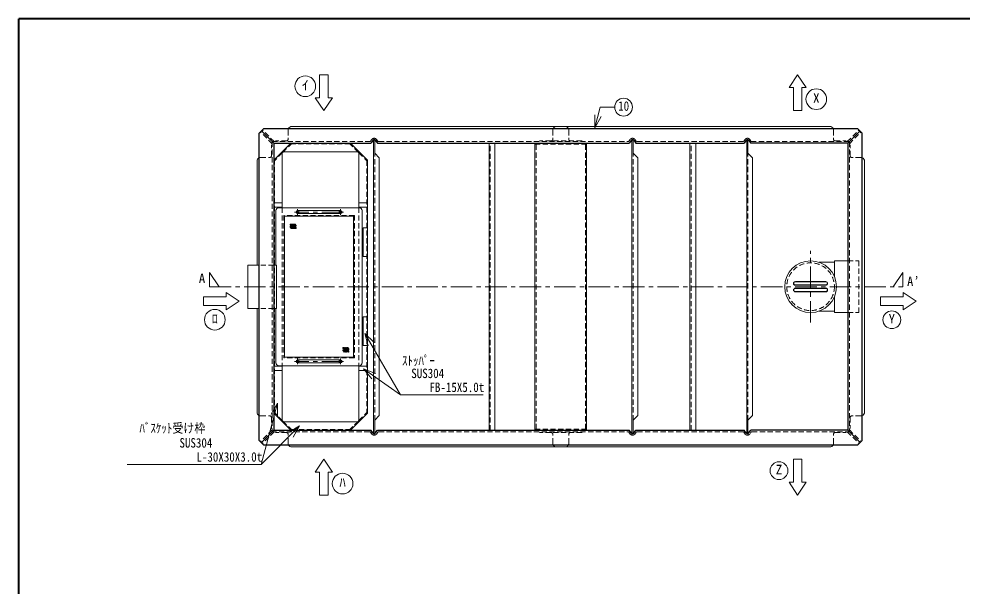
# Model space of a CAD drawing. Units: millimetres at full size, sheet at 1:15; details may follow other scales. Extents: x -3100 to 2975, y -2083 to 2132.
# Drawn here: x -3100 to 185, y 157 to 2132 of the extents above; entities that cross this region are included whole.
import ezdxf
from ezdxf.enums import TextEntityAlignment as Align

# ---------------------------------------------------------------- set-up
doc = ezdxf.new("R2010")
doc.units = ezdxf.units.MM
doc.header["$LTSCALE"] = 15
doc.linetypes.add('CHAIN1', pattern=[8, 5, -1, 1, -1])
doc.linetypes.add('DASHED1', pattern=[1.8, 1.2, -0.6])
doc.layers.add('0-0____1', color=7, linetype='Continuous', lineweight=18)
doc.layers.add('0-4____5', color=7, linetype='Continuous', lineweight=18)
doc.layers.add('0-1____2', color=7, linetype='Continuous')
doc.layers.add('0-E_寸法', color=7, linetype='Continuous')
doc.styles.add('ＭＳ ゴシック', font='')
doc.styles.get('ＭＳ ゴシック').set_extended_font_data('MS Gothic')

msp = doc.modelspace()

# ---------------------------------------------------------------- linework, layer by layer
at = {"layer": '0-0____1', "color": 1, "lineweight": 40}
for p in [(-3099.94, -2082.52), (2975.06, 2132.48)]:
    msp.add_line(p, (-3099.94, 2132.48), dxfattribs=at)
at = {"layer": '0-0____1', "color": 4, "lineweight": 9}
for p, q in [((-2052.44, 1937.98), (-2052.44, 1857.98)), ((-2022.44, 1937.98), (-2052.44, 1937.98)), ((-2022.44, 1937.98), (-2022.44, 1857.98)), ((-417.44, 1892.98), (-402.44, 1892.98)), ((-402.44, 1812.98), (-402.44, 1892.98)), ((-372.44, 1892.98), (-357.44, 1892.98)), ((-372.44, 1812.98), (-372.44, 1892.98)), ((-2052.44, 1857.98), (-2067.44, 1857.98)), ((-2007.44, 1857.98), (-2022.44, 1857.98)), ((-402.44, 1812.98), (-372.44, 1812.98)), ((-1227.44, 1757.98), (-2149.44, 1757.98)), ((-275.44, 1757.98), (-1197.44, 1757.98)), ((-2270.44, 1275.48), (-2270.44, 1636.98)), ((-154.44, 762.98), (-154.44, 1636.98)), ((-395.44, 1217.98), (-289.44, 1217.98)), ((-395.44, 1204.98), (-289.44, 1204.98)), ((-395.44, 1194.98), (-289.44, 1194.98)), ((-2457.44, 1164.98), (-2377.44, 1164.98)), ((-2377.44, 1179.98), (-2377.44, 1164.98)), ((-395.44, 1181.98), (-289.44, 1181.98)), ((-99.44, 1164.98), (-99.44, 1134.98)), ((-99.44, 1164.98), (-19.44, 1164.98)), ((-19.44, 1179.98), (-19.44, 1164.98)), ((-2377.44, 1134.98), (-2377.44, 1119.98)), ((-2270.44, 1124.48), (-2270.44, 762.98)), ((-99.44, 1134.98), (-19.44, 1134.98)), ((-19.44, 1134.98), (-19.44, 1119.98)), ((-1227.44, 641.98), (-2149.44, 641.98)), ((-275.44, 641.98), (-1197.44, 641.98)), ((-372.44, 599.48), (-372.44, 519.48)), ((-2067.44, 554.48), (-2052.44, 554.48)), ((-2052.44, 474.48), (-2052.44, 554.48)), ((-2022.44, 554.48), (-2007.44, 554.48)), ((-2022.44, 474.48), (-2022.44, 554.48)), ((-402.44, 519.48), (-417.44, 519.48)), ((-357.44, 519.48), (-372.44, 519.48)), ((-2052.44, 474.48), (-2022.44, 474.48))]:
    msp.add_line(p, q, dxfattribs=at)
at = {"layer": '0-0____1'}
for p, q in [((-1093.97, 1753.28), (-1074.72, 1825.13)), ((-1074.72, 1825.13), (-1024.78, 1825.13)), ((-1093.97, 1753.28), (-1093.97, 1798.28)), ((-1093.97, 1753.28), (-1071.47, 1792.25)), ((-1197.44, 1757.98), (-1227.44, 1757.98)), ((-1864.44, 1709.98), (-1860.44, 1709.98)), ((-1864.44, 689.98), (-1864.44, 1709.98)), ((-1860.44, 1664.98), (-1860.44, 1709.98)), ((-964.44, 1709.98), (-960.44, 1709.98)), ((-964.44, 689.98), (-964.44, 1709.98)), ((-960.44, 1664.98), (-960.44, 1709.98)), ((-564.44, 1709.98), (-560.44, 1709.98)), ((-564.44, 689.98), (-564.44, 1709.98)), ((-560.44, 1664.98), (-560.44, 1709.98)), ((-2152.44, 1699.98), (-2212.44, 1639.98)), ((-1945.44, 1699.98), (-1885.44, 1639.98)), ((-1462.44, 699.98), (-1462.44, 1699.98)), ((-1442.44, 699.98), (-1442.44, 1699.98)), ((-1302.44, 699.98), (-1302.44, 1699.98)), ((-1122.44, 699.98), (-1122.44, 1699.98)), ((-762.44, 699.98), (-762.44, 1699.98)), ((-742.44, 699.98), (-742.44, 1699.98)), ((-2182.44, 1665.74), (-2178.2, 1669.98)), ((-2182.44, 1665.74), (-2182.44, 1474.98)), ((-2178.2, 1669.98), (-1919.68, 1669.98)), ((-1919.68, 1669.98), (-1915.44, 1665.74)), ((-1915.44, 1665.74), (-1915.44, 1474.98)), ((-1860.44, 1664.98), (-1844.44, 1648.98)), ((-1844.44, 750.98), (-1844.44, 1648.98)), ((-960.44, 1664.98), (-944.44, 1648.98)), ((-944.44, 750.98), (-944.44, 1648.98)), ((-560.44, 1664.98), (-544.44, 1648.98)), ((-544.44, 750.98), (-544.44, 1648.98)), ((-1885.44, 1639.98), (-1885.44, 759.98)), ((-2212.44, 1491.98), (-2182.44, 1491.98)), ((-1915.44, 1491.98), (-1885.44, 1491.98)), ((-2212.44, 1476.98), (-2182.44, 1476.98)), ((-2204.44, 1464.98), (-2204.44, 1275.48)), ((-1915.44, 1476.98), (-1885.44, 1476.98)), ((-1904.44, 1464.98), (-1904.44, 934.98)), ((-2174.44, 1444.98), (-2174.44, 954.98)), ((-1934.44, 1444.98), (-1934.44, 954.98)), ((-1900.44, 1404.98), (-1885.44, 1404.98)), ((-312.86, 1284.98), (-259.44, 1284.98)), ((-2262.44, 1275.48), (-2302.44, 1275.48)), ((-2302.44, 1124.48), (-2302.44, 1275.48)), ((-2202.44, 1275.48), (-2212.44, 1275.48)), ((-395.44, 1216.98), (-289.44, 1216.98)), ((-395.44, 1205.98), (-289.44, 1205.98)), ((-395.44, 1193.98), (-289.44, 1193.98)), ((-395.44, 1182.98), (-289.44, 1182.98)), ((-259.44, 1109.98), (-259.44, 1165.18)), ((-2262.44, 1124.48), (-2302.44, 1124.48)), ((-2204.44, 1124.48), (-2204.44, 934.98)), ((-1900.44, 1094.98), (-1885.44, 1094.98)), ((-312.86, 1114.98), (-259.44, 1114.98)), ((-259.44, 1109.98), (-212.44, 1109.98)), ((-1894.5, 1037.61), (-1862.68, 1005.79)), ((-1894.5, 1037.61), (-1882.85, 994.14)), ((-2212.44, 922.98), (-2182.44, 922.98)), ((-2182.44, 924.98), (-2182.44, 734.23)), ((-1915.44, 924.98), (-1915.44, 734.23)), ((-1915.44, 922.98), (-1885.44, 922.98)), ((-2212.44, 907.98), (-2182.44, 907.98)), ((-1915.44, 907.98), (-1885.44, 907.98)), ((-1899.54, 913.52), (-1857.26, 898.13)), ((-1899.54, 913.52), (-1870.62, 879.05)), ((-1899.54, 913.52), (-1770.82, 823.39)), ((-2199.19, 794.58), (-2256.45, 580.89)), ((-2199.19, 794.58), (-2221.69, 755.61)), ((-2199.19, 794.58), (-2199.19, 749.58)), ((-2152.44, 699.98), (-2212.44, 759.98)), ((-1945.44, 699.98), (-1885.44, 759.98)), ((-2182.44, 734.23), (-2178.2, 729.98)), ((-2178.2, 729.98), (-1919.68, 729.98)), ((-1919.68, 729.98), (-1915.44, 734.23)), ((-1860.44, 734.98), (-1844.44, 750.98)), ((-1860.44, 689.98), (-1860.44, 734.98)), ((-960.44, 734.98), (-944.44, 750.98)), ((-960.44, 689.98), (-960.44, 734.98)), ((-560.44, 734.98), (-544.44, 750.98)), ((-560.44, 689.98), (-560.44, 734.98)), ((-2122.02, 715.31), (-2256.45, 580.89)), ((-2122.02, 715.31), (-2161, 692.81)), ((-2122.02, 715.31), (-2144.52, 676.34)), ((-1864.44, 689.98), (-1860.44, 689.98)), ((-964.44, 689.98), (-960.44, 689.98)), ((-564.44, 689.98), (-560.44, 689.98)), ((-1197.44, 641.98), (-1227.44, 641.98)), ((-2256.45, 580.89), (-2723.15, 580.89))]:
    msp.add_line(p, q, dxfattribs=at)
at = {"layer": '0-0____1', "color": 5, "lineweight": 25}
for p, q in [((-2247.44, 1749.98), (-2262.44, 1734.98)), ((-2212.44, 1699.98), (-2254.94, 1742.48)), ((-177.44, 1749.98), (-2247.44, 1749.98)), ((-212.44, 1699.98), (-169.94, 1742.48)), ((-177.44, 1749.98), (-162.44, 1734.98)), ((-2262.44, 664.98), (-2262.44, 1734.98)), ((-1866.41, 1709.81), (-1873.94, 1699.98)), ((-1858.47, 1709.81), (-1850.94, 1699.98)), ((-966.41, 1709.81), (-973.94, 1699.98)), ((-958.47, 1709.81), (-950.94, 1699.98)), ((-566.41, 1709.81), (-573.94, 1699.98)), ((-558.47, 1709.81), (-550.94, 1699.98)), ((-162.44, 664.98), (-162.44, 1734.98)), ((-2212.44, 1699.98), (-1873.94, 1699.98)), ((-1850.94, 1699.98), (-973.94, 1699.98)), ((-950.94, 1699.98), (-573.94, 1699.98)), ((-212.44, 1699.98), (-550.94, 1699.98)), ((-2212.44, 699.98), (-2254.94, 657.48)), ((-1866.41, 690.16), (-1873.94, 699.98)), ((-1858.47, 690.16), (-1850.94, 699.98)), ((-1850.94, 699.98), (-973.94, 699.98)), ((-966.41, 690.16), (-973.94, 699.98)), ((-958.47, 690.16), (-950.94, 699.98)), ((-950.94, 699.98), (-573.94, 699.98)), ((-566.41, 690.16), (-573.94, 699.98)), ((-558.47, 690.16), (-550.94, 699.98)), ((-212.44, 699.98), (-169.94, 657.48)), ((-2247.44, 649.98), (-2262.44, 664.98)), ((-177.44, 649.98), (-162.44, 664.98)), ((-2247.44, 649.98), (-177.44, 649.98))]:
    msp.add_line(p, q, dxfattribs=at)
at = {"layer": '0-0____1', "linetype": 'DASHED1'}
for p, q in [((-2210.37, 1704.98), (-2251.4, 1746.02)), ((-214.51, 1704.98), (-173.48, 1746.02)), ((-2217.44, 1697.91), (-2258.48, 1738.95)), ((-1874.91, 1706.94), (-1870.38, 1712.85)), ((-1849.97, 1706.94), (-1854.5, 1712.85)), ((-974.91, 1706.94), (-970.38, 1712.85)), ((-949.97, 1706.94), (-954.5, 1712.85)), ((-574.91, 1706.94), (-570.38, 1712.85)), ((-549.97, 1706.94), (-554.5, 1712.85)), ((-207.44, 1697.91), (-166.4, 1738.95)), ((-2217.44, 1704.98), (-1878.87, 1704.98)), ((-2217.44, 1704.98), (-2217.44, 694.98)), ((-1846.01, 1704.98), (-978.87, 1704.98)), ((-946.01, 1704.98), (-578.87, 1704.98)), ((-207.44, 1704.98), (-546.01, 1704.98)), ((-207.44, 1704.98), (-207.44, 694.98)), ((-2217.44, 702.05), (-2258.48, 661.02)), ((-2210.37, 694.98), (-2251.4, 653.95)), ((-1878.87, 694.98), (-2217.44, 694.98)), ((-1874.91, 693.03), (-1870.38, 687.12)), ((-1849.97, 693.03), (-1854.5, 687.12)), ((-1846.01, 694.98), (-978.87, 694.98)), ((-974.91, 693.03), (-970.38, 687.12)), ((-949.97, 693.03), (-954.5, 687.12)), ((-946.01, 694.98), (-578.87, 694.98)), ((-574.91, 693.03), (-570.38, 687.12)), ((-549.97, 693.03), (-554.5, 687.12)), ((-546.01, 694.98), (-207.44, 694.98)), ((-214.51, 694.98), (-173.48, 653.95)), ((-207.44, 702.05), (-166.4, 661.02))]:
    msp.add_line(p, q, dxfattribs=at)
at = {"layer": '0-0____1', "color": 4, "linetype": 'DASHED1', "lineweight": 9}
for p, q in [((-2162.44, 1744.98), (-2162.44, 1712.98)), ((-1240.44, 1744.98), (-1240.44, 1712.98)), ((-1184.44, 1744.98), (-1184.44, 1712.98)), ((-262.44, 1744.98), (-262.44, 1712.98)), ((-2217.44, 1697.65), (-2220.44, 1692.91)), ((-2220.44, 1654.98), (-2220.44, 1692.91)), ((-2148.2, 1699.98), (-2178.2, 1669.98)), ((-1946.68, 1696.98), (-2151.2, 1696.98)), ((-1949.68, 1699.98), (-1919.68, 1669.98)), ((-1458.44, 699.98), (-1458.44, 1699.98)), ((-1302.44, 1695.98), (-1122.44, 1695.98)), ((-1298.44, 703.98), (-1298.44, 1695.98)), ((-1290.44, 1704.98), (-1285.44, 1707.98)), ((-1139.44, 1707.98), (-1285.44, 1707.98)), ((-1134.44, 1704.98), (-1139.44, 1707.98)), ((-1126.44, 703.98), (-1126.44, 1695.98)), ((-758.44, 699.98), (-758.44, 1699.98)), ((-207.44, 1697.65), (-204.44, 1692.91)), ((-204.44, 1654.98), (-204.44, 1692.91)), ((-2257.44, 1649.98), (-2225.44, 1649.98)), ((-2182.44, 1665.74), (-2212.44, 1635.74)), ((-1915.44, 1665.74), (-1885.44, 1635.74)), ((-1860.44, 734.98), (-1860.44, 1664.98)), ((-960.44, 734.98), (-960.44, 1664.98)), ((-560.44, 734.98), (-560.44, 1664.98)), ((-167.44, 1649.98), (-199.44, 1649.98)), ((-2209.44, 761.23), (-2209.44, 1638.74)), ((-1888.44, 1638.74), (-1888.44, 761.23)), ((-2182.44, 1474.98), (-2182.44, 924.98)), ((-1931.44, 1447.98), (-2177.44, 1447.98)), ((-2177.44, 1447.98), (-2177.44, 951.98)), ((-1931.44, 1447.98), (-1931.44, 951.98)), ((-1915.44, 1474.98), (-1915.44, 924.98)), ((-212.44, 1289.98), (-174.44, 1289.98)), ((-174.44, 1109.98), (-174.44, 1289.98)), ((-2212.44, 1275.48), (-2262.44, 1275.48)), ((-2212.44, 1124.48), (-2262.44, 1124.48)), ((-212.44, 1109.98), (-174.44, 1109.98)), ((-1931.44, 951.98), (-2177.44, 951.98)), ((-2182.44, 734.23), (-2212.44, 764.23)), ((-1915.44, 734.23), (-1885.44, 764.23)), ((-2257.44, 749.98), (-2225.44, 749.98)), ((-2220.44, 744.98), (-2220.44, 707.05)), ((-2148.2, 699.98), (-2178.2, 729.98)), ((-1949.68, 699.98), (-1919.68, 729.98)), ((-204.44, 744.98), (-204.44, 707.05)), ((-167.44, 749.98), (-199.44, 749.98)), ((-2217.44, 702.32), (-2220.44, 707.05)), ((-2151.2, 702.98), (-1946.68, 702.98)), ((-1302.44, 703.98), (-1122.44, 703.98)), ((-1290.44, 694.98), (-1285.44, 691.98)), ((-1139.44, 691.98), (-1285.44, 691.98)), ((-1134.44, 694.98), (-1139.44, 691.98)), ((-207.44, 702.32), (-204.44, 707.05)), ((-2162.44, 654.98), (-2162.44, 686.98)), ((-1240.44, 654.98), (-1240.44, 686.98)), ((-1184.44, 654.98), (-1184.44, 686.98)), ((-262.44, 654.98), (-262.44, 686.98))]:
    msp.add_line(p, q, dxfattribs=at)
at = {"layer": '0-0____1', "color": 4, "linetype": 'CHAIN1', "lineweight": 9}
for p, q in [((-1969.44, 1459.98), (-2139.44, 1459.98)), ((-2129.44, 1469.98), (-2129.44, 1449.98)), ((-1979.44, 1469.98), (-1979.44, 1449.98)), ((-342.44, 1074.98), (-342.44, 1324.98)), ((-2402.44, 1199.98), (-2435.77, 1249.98)), ((-2435.77, 1249.98), (-2435.77, 1199.98)), ((-54.44, 1199.98), (-21.11, 1249.98)), ((-21.11, 1249.98), (-21.11, 1199.98)), ((-2435.77, 1199.98), (-21.11, 1199.98)), ((-1969.44, 939.98), (-2139.44, 939.98)), ((-2129.44, 929.98), (-2129.44, 949.98)), ((-1979.44, 929.98), (-1979.44, 949.98))]:
    msp.add_line(p, q, dxfattribs=at)
at = {"layer": '0-0____1', "color": 4, "lineweight": 9}
for points in [[(-417.44, 1892.98), (-387.44, 1937.98), (-357.44, 1892.98)], [(-2007.44, 1857.98), (-2037.44, 1812.98), (-2067.44, 1857.98)], [(-2457.44, 1164.98), (-2457.44, 1134.98), (-2377.44, 1134.98)], [(-2377.44, 1179.98), (-2332.44, 1149.98), (-2377.44, 1119.98)], [(-19.44, 1179.98), (25.56, 1149.98), (-19.44, 1119.98)], [(-2067.44, 554.48), (-2037.44, 599.48), (-2007.44, 554.48)], [(-372.44, 599.48), (-402.44, 599.48), (-402.44, 519.48)], [(-357.44, 519.48), (-387.44, 474.48), (-417.44, 519.48)]]:
    msp.add_lwpolyline(points, dxfattribs=at)
at = {"layer": '0-0____1', "color": 5, "lineweight": 25}
for points in [[(-2212.44, 1699.98), (-2212.44, 699.98), (-1873.94, 699.98)], [(-212.44, 1699.98), (-212.44, 699.98), (-550.94, 699.98)]]:
    msp.add_lwpolyline(points, dxfattribs=at)
at = {"layer": '0-0____1', "color": 4, "linetype": 'DASHED1', "lineweight": 9}
for points in [[(-2167.44, 1707.98), (-2205.37, 1707.98), (-2210.37, 1704.98)], [(-257.44, 1707.98), (-219.51, 1707.98), (-214.51, 1704.98)], [(-2167.44, 691.98), (-2205.37, 691.98), (-2210.37, 694.98)], [(-257.44, 691.98), (-219.51, 691.98), (-214.51, 694.98)]]:
    msp.add_lwpolyline(points, dxfattribs=at)
at = {"layer": '0-0____1'}
for points in [[(-1900.44, 1404.98), (-1900.44, 1304.98), (-1885.44, 1304.98)], [(-259.44, 1234.78), (-259.44, 1289.98), (-212.44, 1289.98)], [(-2202.44, 1275.48), (-2202.44, 1124.48), (-2212.44, 1124.48)], [(-1900.44, 1094.98), (-1900.44, 994.98), (-1885.44, 994.98)], [(-1894.5, 1037.61), (-1770.82, 823.39), (-1482.45, 823.39)]]:
    msp.add_lwpolyline(points, dxfattribs=at)
for centre, radius in [((-2102.44, 1897.98), 36), ((-322.44, 1852.98), 36), ((-993.78, 1825.13), 31), ((-342.44, 1199.98), 90), ((-2417.44, 1084.98), 36), ((-59.44, 1084.98), 31), ((-452.44, 559.48), 31), ((-1972.44, 514.48), 36)]:
    msp.add_circle(centre, radius, dxfattribs=at)
at = {"layer": '0-0____1', "color": 4, "lineweight": 9}
for centre in [(-2153.32, 1416.24), (-2150.82, 1412.24), (-2148.32, 1416.24), (-2145.82, 1412.24), (-2143.32, 1416.24), (-2140.82, 1412.24), (-2138.32, 1416.24), (-2135.82, 1412.24), (-2153.32, 1408.24), (-2150.82, 1404.24), (-2148.32, 1408.24), (-2145.82, 1404.24), (-2143.32, 1408.24), (-2140.82, 1404.24), (-2138.32, 1408.24), (-2135.82, 1404.24), (-1969.64, 986.53), (-1964.64, 986.53), (-1959.64, 986.53), (-1954.64, 986.53), (-1969.64, 978.53), (-1967.14, 982.53), (-1967.14, 974.53), (-1964.64, 978.53), (-1962.14, 982.53), (-1962.14, 974.53), (-1959.64, 978.53), (-1957.14, 982.53), (-1957.14, 974.53), (-1954.64, 978.53), (-1952.14, 982.53), (-1952.14, 974.53)]:
    msp.add_circle(centre, 2, dxfattribs=at)
at = {"layer": '0-0____1', "color": 4, "linetype": 'DASHED1', "lineweight": 9}
msp.add_circle((-342.44, 1199.98), 83, dxfattribs=at)
for centre, radius, start, end in [((-2149.44, 1744.98), 13, 157.38014, 180), ((-1227.44, 1744.98), 13, 157.38014, 180), ((-1197.44, 1744.98), 13, 0, 22.61986), ((-275.44, 1744.98), 13, 0, 22.61986), ((-2167.44, 1712.98), 5, 270, 0), ((-1245.44, 1712.98), 5, 270, 0), ((-1179.44, 1712.98), 5, 180, 270), ((-257.44, 1712.98), 5, 180, 270), ((-2257.44, 1636.98), 13, 90, 112.61986), ((-2225.44, 1654.98), 5, 270, 0), ((-199.44, 1654.98), 5, 180, 270), ((-167.44, 1636.98), 13, 67.38014, 90), ((-2129.44, 1459.98), 5, 270, 90), ((-1979.44, 1459.98), 5, 90, 270), ((-2129.44, 939.98), 5, 270, 90), ((-1979.44, 939.98), 5, 90, 270), ((-2257.44, 762.98), 13, 247.38014, 270), ((-2225.44, 744.98), 5, 0, 90), ((-199.44, 744.98), 5, 90, 180), ((-167.44, 762.98), 13, 270, 292.61986), ((-2167.44, 686.98), 5, 0, 90), ((-1245.44, 686.98), 5, 0, 90), ((-1179.44, 686.98), 5, 90, 180), ((-257.44, 686.98), 5, 90, 180), ((-2149.44, 654.98), 13, 180, 202.61986), ((-1227.44, 654.98), 13, 180, 202.61986), ((-1197.44, 654.98), 13, 337.38014, 0), ((-275.44, 654.98), 13, 337.38014, 0)]:
    msp.add_arc(centre, radius, start, end, dxfattribs=at)
at = {"layer": '0-0____1', "color": 4, "lineweight": 9}
for centre, radius, start, end in [((-2149.44, 1744.98), 13, 90, 157.38014), ((-275.44, 1744.98), 13, 22.61986, 90), ((-2257.44, 1636.98), 13, 112.61986, 180), ((-167.44, 1636.98), 13, 0, 67.38014), ((-395.44, 1211.48), 6.5, 90, 270), ((-289.44, 1211.48), 6.5, 270, 90), ((-395.44, 1188.48), 6.5, 90, 270), ((-289.44, 1188.48), 6.5, 270, 90), ((-2257.44, 762.98), 13, 180, 247.38014), ((-167.44, 762.98), 13, 292.61986, 0), ((-2149.44, 654.98), 13, 202.61986, 270), ((-275.44, 654.98), 13, 270, 337.38014)]:
    msp.add_arc(centre, radius, start, end, dxfattribs=at)
at = {"layer": '0-0____1'}
for centre, radius, start, end in [((-1227.44, 1744.98), 13, 90, 157.38014), ((-1197.44, 1744.98), 13, 22.61986, 90), ((-2194.44, 1464.98), 10, 90, 180), ((-2129.44, 1459.98), 5, 90, 270), ((-1979.44, 1459.98), 5, 270, 90), ((-1914.44, 1464.98), 10, 0, 90), ((-395.44, 1211.48), 5.5, 90, 270), ((-289.44, 1211.48), 5.5, 270, 90), ((-395.44, 1188.48), 5.5, 90, 270), ((-289.44, 1188.48), 5.5, 270, 90), ((-2194.44, 934.98), 10, 180, 270), ((-2129.44, 939.98), 5, 90, 270), ((-1979.44, 939.98), 5, 270, 90), ((-1914.44, 934.98), 10, 270, 0), ((-1227.44, 654.98), 13, 202.61986, 270), ((-1197.44, 654.98), 13, 270, 337.38014)]:
    msp.add_arc(centre, radius, start, end, dxfattribs=at)
at = {"layer": '0-0____1', "linetype": 'DASHED1'}
for centre, radius, start, end in [((-1862.44, 1706.77), 10, 37.47618, 142.52382), ((-962.44, 1706.77), 10, 37.47618, 142.52382), ((-562.44, 1706.77), 10, 37.47618, 142.52382), ((-1878.87, 1709.98), 5, 270, 322.52382), ((-1846.01, 1709.98), 5, 217.47618, 270), ((-978.87, 1709.98), 5, 270, 322.52382), ((-946.01, 1709.98), 5, 217.47618, 270), ((-578.87, 1709.98), 5, 270, 322.52382), ((-546.01, 1709.98), 5, 217.47618, 270), ((-1878.87, 689.98), 5, 37.47618, 90), ((-1846.01, 689.98), 5, 90, 142.52382), ((-978.87, 689.98), 5, 37.47618, 90), ((-946.01, 689.98), 5, 90, 142.52382), ((-578.87, 689.98), 5, 37.47618, 90), ((-546.01, 689.98), 5, 90, 142.52382), ((-1862.44, 693.2), 10, 217.47618, 322.52382), ((-962.44, 693.2), 10, 217.47618, 322.52382), ((-562.44, 693.2), 10, 217.47618, 322.52382)]:
    msp.add_arc(centre, radius, start, end, dxfattribs=at)
at = {"layer": '0-0____1', "color": 5, "lineweight": 25}
for centre, start, end in [((-1862.44, 1706.77), 37.47618, 142.52382), ((-962.44, 1706.77), 37.47618, 142.52382), ((-562.44, 1706.77), 37.47618, 142.52382), ((-1862.44, 693.2), 217.47618, 322.52382), ((-962.44, 693.2), 217.47618, 322.52382), ((-562.44, 693.2), 217.47618, 322.52382)]:
    msp.add_arc(centre, 5, start, end, dxfattribs=at)
at = {"layer": '0-4____5'}
for p, q in [((-1914.44, 1474.98), (-2194.44, 1474.98)), ((-1979.44, 1464.98), (-2129.44, 1464.98)), ((-2129.44, 1454.98), (-1979.44, 1454.98)), ((-1934.44, 1444.98), (-2174.44, 1444.98)), ((-1934.44, 954.98), (-2174.44, 954.98)), ((-1914.44, 924.98), (-2194.44, 924.98)), ((-2129.44, 944.98), (-1979.44, 944.98)), ((-1979.44, 934.98), (-2129.44, 934.98))]:
    msp.add_line(p, q, dxfattribs=at)

# ---------------------------------------------------------------- texts
at = {"layer": '0-0____1', "style": 'ＭＳ ゴシック', "width": 0.85}
msp.add_text('10', height=32.99, dxfattribs=at).set_placement((-1012.53, 1802.63), align=Align.BOTTOM_LEFT)
at = {"layer": '0-0____1', "style": 'ＭＳ ゴシック'}
msp.add_text('A', height=32.99, dxfattribs=at).set_placement((-2473.27, 1202.48), align=Align.BOTTOM_LEFT)
at = {"layer": '0-0____1', "insert": (-6.11, 1202.48), "char_height": 32.99, "attachment_point": 7, "style": 'ＭＳ ゴシック'}
msp.add_mtext('\\T1.24;\\W0.95;A’', dxfattribs=at)
at = {"layer": '0-1____2', "style": 'ＭＳ ゴシック'}
for s, p in [('X', (-333.69, 1830.48)), ('Y', (-70.69, 1062.48)), ('Z', (-463.69, 536.98)), ('ﾊ', (-1983.69, 491.98))]:
    msp.add_text(s, height=32.99, dxfattribs=at).set_placement(p, align=Align.BOTTOM_LEFT)
at = {"layer": '0-1____2', "style": 'ＭＳ ゴシック', "width": 0.85}
for s, p in [('SUS304', (-1733.17, 871.92)), ('FB-15X5.0t', (-1669.95, 823.39)), ('ﾊﾞｽｹｯﾄ受け枠', (-2680, 681.37)), ('SUS304', (-2540.5, 629.95)), ('L-30X30X3.0t', (-2481.45, 580.89))]:
    msp.add_text(s, height=32.99, dxfattribs=at).set_placement(p, align=Align.BOTTOM_LEFT)
at = {"layer": '0-E_寸法', "style": 'ＭＳ ゴシック'}
for s, p in [('ｲ', (-2113.69, 1875.48)), ('ﾛ', (-2428.69, 1062.48))]:
    msp.add_text(s, height=32.99, dxfattribs=at).set_placement(p, align=Align.BOTTOM_LEFT)
at = {"layer": '0-E_寸法', "style": 'ＭＳ ゴシック', "width": 0.85}
msp.add_text('ｽﾄｯﾊﾟｰ', height=32.99, dxfattribs=at).set_placement((-1765.51, 916.16), align=Align.BOTTOM_LEFT)

doc.saveas('drawing.dxf')
